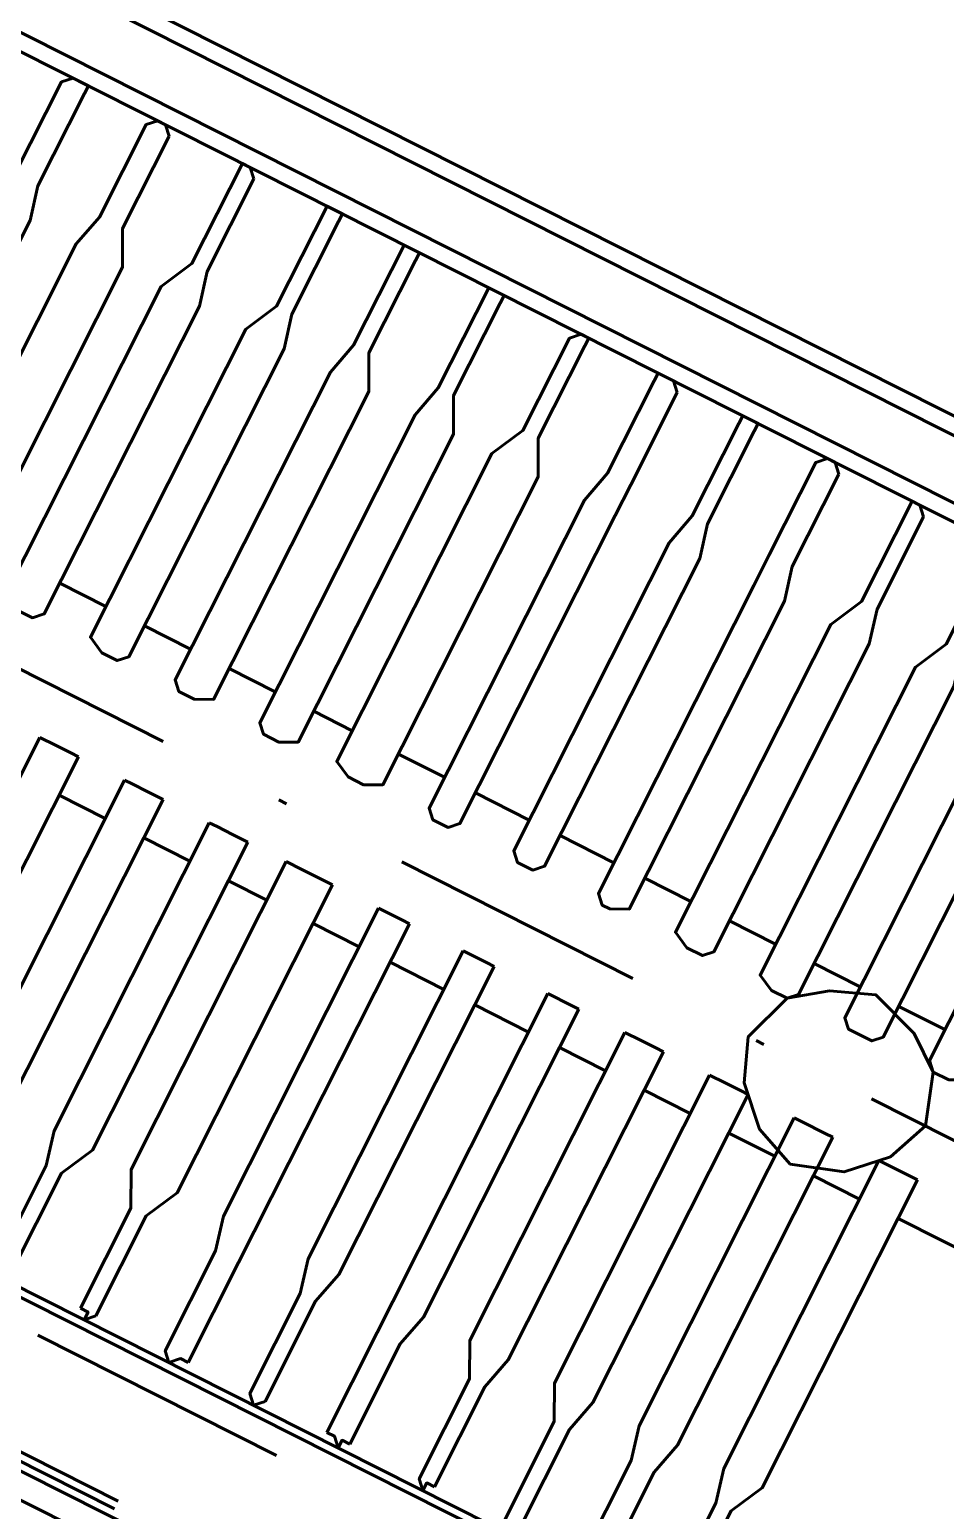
# Model space of a CAD drawing. Header units: metres. Extents: x 0 to 547597, y 0 to 1844684.
# Drawn here: x 543450.652 to 543451.091, y 1844575.956 to 1844576.666 of the extents above; entities that cross this region are included whole.
import ezdxf

# ---------------------------------------------------------------- set-up
doc = ezdxf.new("R2010")
doc.units = ezdxf.units.M
doc.layers.add('5_Thep', color=4, linetype='Continuous')
doc.layers.add('giai đoạn này', color=10, linetype='Continuous', lineweight=60)

# ---------------------------------------------------------------- blocks, each defined once
blk = doc.blocks.new('MBA220-MB')
at = {"color": 1}
for points in [[(-1541.59, -1264.68), (-1541.59, -1409.34)], [(-1541.59, -1264.68), (-1541.59, -1409.34)], [(-1587.05, -1446.53), (-1587.05, -1318.41)], [(-1847.43, -1417.6), (-1797.83, -1417.6), (-1781.3, -1409.34), (-1615.98, -1409.34), (-1611.85, -1417.6), (-1611.85, -1425.87), (-1615.98, -1430), (-1781.3, -1430), (-1797.83, -1425.87), (-1851.56, -1425.87), (-1851.56, -1417.6), (-1847.43, -1417.6)], [(-1847.43, -1417.6), (-1797.83, -1417.6), (-1781.3, -1409.34), (-1615.98, -1409.34), (-1611.85, -1417.6), (-1611.85, -1425.87), (-1615.98, -1430), (-1781.3, -1430), (-1797.83, -1425.87), (-1851.56, -1425.87), (-1851.56, -1417.6), (-1847.43, -1417.6)], [(-1326.68, -1417.6), (-1380.4, -1417.6), (-1396.94, -1409.34), (-1562.25, -1409.34)], [(-1562.25, -1430), (-1562.25, -1425.87), (-1562.25, -1417.6), (-1562.25, -1409.34)], [(-1326.68, -1417.6), (-1380.4, -1417.6), (-1396.94, -1409.34), (-1562.25, -1409.34)], [(-1562.25, -1430), (-1562.25, -1425.87), (-1562.25, -1417.6), (-1562.25, -1409.34)], [(-1859.83, -1417.6), (-1859.83, -2636.82), (-1851.56, -2636.82)], [(-1859.83, -1417.6), (-1859.83, -2636.82), (-1851.56, -2636.82)], [(-1851.56, -1417.6), (-1851.56, -2636.82)], [(-1851.56, -1417.6), (-1851.56, -2636.82)], [(-1541.59, -1467.2), (-1549.86, -1487.86), (-1566.39, -1504.39), (-1587.05, -1512.66), (-1611.85, -1504.39), (-1624.25, -1487.86), (-1632.51, -1467.2), (-1624.25, -1442.4), (-1611.85, -1425.87), (-1587.05, -1417.6), (-1566.39, -1425.87), (-1549.86, -1442.4), (-1541.59, -1467.2)], [(-1318.41, -2636.82), (-1322.54, -2636.82), (-1322.54, -1417.6)], [(-1318.41, -2636.82), (-1322.54, -2636.82), (-1322.54, -1417.6)], [(-1318.41, -1417.6), (-1318.41, -2636.82)], [(-1318.41, -1417.6), (-1318.41, -2636.82)], [(-1244.02, -1417.6), (-1244.02, -2636.82), (-1231.62, -2636.82)], [(-1244.02, -1417.6), (-1244.02, -2636.82), (-1231.62, -2636.82)], [(-1231.62, -1417.6), (-1231.62, -2636.82)], [(-1231.62, -1417.6), (-1231.62, -2636.82)], [(-1562.25, -1430), (-1396.94, -1430), (-1380.4, -1425.87), (-1326.68, -1425.87)], [(-1562.25, -1430), (-1396.94, -1430), (-1380.4, -1425.87), (-1326.68, -1425.87)], [(-1632.51, -1430), (-1632.51, -1454.8)], [(-1632.51, -1430), (-1632.51, -1454.8)], [(-1541.59, -1430), (-1541.59, -1454.8)], [(-1541.59, -1430), (-1541.59, -1454.8)], [(-1847.43, -1458.93), (-1797.83, -1458.93), (-1781.3, -1454.8), (-1615.98, -1454.8), (-1611.85, -1458.93), (-1611.85, -1471.33), (-1615.98, -1475.46), (-1781.3, -1475.46), (-1797.83, -1471.33), (-1851.56, -1471.33), (-1851.56, -1458.93), (-1847.43, -1458.93)], [(-1847.43, -1458.93), (-1797.83, -1458.93), (-1781.3, -1454.8), (-1615.98, -1454.8), (-1611.85, -1458.93), (-1611.85, -1471.33), (-1615.98, -1475.46), (-1781.3, -1475.46), (-1797.83, -1471.33), (-1851.56, -1471.33), (-1851.56, -1458.93), (-1847.43, -1458.93)], [(-1326.68, -1458.93), (-1380.4, -1458.93), (-1396.94, -1454.8), (-1562.25, -1454.8)], [(-1562.25, -1475.46), (-1562.25, -1471.33), (-1562.25, -1458.93), (-1562.25, -1454.8)], [(-1326.68, -1458.93), (-1380.4, -1458.93), (-1396.94, -1454.8), (-1562.25, -1454.8)], [(-1562.25, -1475.46), (-1562.25, -1471.33), (-1562.25, -1458.93), (-1562.25, -1454.8)], [(-1632.51, -1475.46), (-1632.51, -1500.26)], [(-1632.51, -1475.46), (-1632.51, -1500.26)], [(-1562.25, -1475.46), (-1396.94, -1475.46), (-1380.4, -1471.33), (-1326.68, -1471.33)], [(-1562.25, -1475.46), (-1396.94, -1475.46), (-1380.4, -1471.33), (-1326.68, -1471.33)], [(-1541.59, -1475.46), (-1541.59, -1500.26)], [(-1541.59, -1475.46), (-1541.59, -1500.26)], [(-1888.76, -2574.83), (-1888.76, -1479.6), (-1897.02, -1479.6), (-1897.02, -2574.83), (-1888.76, -2574.83)], [(-1847.43, -1504.39), (-1797.83, -1504.39), (-1781.3, -1500.26), (-1615.98, -1500.26), (-1611.85, -1504.39), (-1611.85, -1512.66), (-1615.98, -1520.92), (-1781.3, -1520.92), (-1797.83, -1512.66), (-1851.56, -1512.66), (-1851.56, -1504.39), (-1847.43, -1504.39)], [(-1847.43, -1504.39), (-1797.83, -1504.39), (-1781.3, -1500.26), (-1615.98, -1500.26), (-1611.85, -1504.39), (-1611.85, -1512.66), (-1615.98, -1520.92), (-1781.3, -1520.92), (-1797.83, -1512.66), (-1851.56, -1512.66), (-1851.56, -1504.39), (-1847.43, -1504.39)], [(-1587.05, -1508.53), (-1587.05, -1504.39)], [(-1326.68, -1504.39), (-1380.4, -1504.39), (-1396.94, -1500.26), (-1562.25, -1500.26)], [(-1562.25, -1520.92), (-1562.25, -1512.66), (-1562.25, -1504.39), (-1562.25, -1500.26)], [(-1326.68, -1504.39), (-1380.4, -1504.39), (-1396.94, -1500.26), (-1562.25, -1500.26)], [(-1562.25, -1520.92), (-1562.25, -1512.66), (-1562.25, -1504.39), (-1562.25, -1500.26)], [(-1562.25, -1520.92), (-1396.94, -1520.92), (-1380.4, -1512.66), (-1326.68, -1512.66)], [(-1562.25, -1520.92), (-1396.94, -1520.92), (-1380.4, -1512.66), (-1326.68, -1512.66)], [(-1632.51, -1520.92), (-1632.51, -1545.72)], [(-1632.51, -1520.92), (-1632.51, -1545.72)], [(-1541.59, -1520.92), (-1541.59, -1545.72)], [(-1541.59, -1520.92), (-1541.59, -1545.72)], [(-1847.43, -1549.86), (-1797.83, -1549.86), (-1781.3, -1545.72), (-1615.98, -1545.72), (-1611.85, -1549.86), (-1611.85, -1558.12), (-1615.98, -1566.39), (-1781.3, -1566.39), (-1797.83, -1558.12), (-1851.56, -1558.12), (-1851.56, -1553.99), (-1847.43, -1549.86)], [(-1847.43, -1549.86), (-1797.83, -1549.86), (-1781.3, -1545.72), (-1615.98, -1545.72), (-1611.85, -1549.86), (-1611.85, -1558.12), (-1615.98, -1566.39), (-1781.3, -1566.39), (-1797.83, -1558.12), (-1851.56, -1558.12), (-1851.56, -1553.99), (-1847.43, -1549.86)], [(-1326.68, -1549.86), (-1380.4, -1549.86), (-1396.94, -1545.72), (-1562.25, -1545.72)], [(-1562.25, -1566.39), (-1562.25, -1558.12), (-1562.25, -1549.86), (-1562.25, -1545.72)], [(-1326.68, -1549.86), (-1380.4, -1549.86), (-1396.94, -1545.72), (-1562.25, -1545.72)], [(-1562.25, -1566.39), (-1562.25, -1558.12), (-1562.25, -1549.86), (-1562.25, -1545.72)], [(-1326.68, -1549.86), (-1326.68, -1553.99), (-1322.54, -1553.99), (-1326.68, -1558.12), (-1326.68, -1558.12)], [(-1326.68, -1549.86), (-1326.68, -1553.99), (-1322.54, -1553.99), (-1326.68, -1558.12), (-1326.68, -1558.12)], [(-1562.25, -1566.39), (-1396.94, -1566.39), (-1380.4, -1558.12), (-1326.68, -1558.12)], [(-1562.25, -1566.39), (-1396.94, -1566.39), (-1380.4, -1558.12), (-1326.68, -1558.12)], [(-1632.51, -1566.39), (-1632.51, -1591.18)], [(-1632.51, -1566.39), (-1632.51, -1591.18)], [(-1541.59, -1566.39), (-1541.59, -1591.18)], [(-1541.59, -1566.39), (-1541.59, -1591.18)], [(-1587.05, -1698.64), (-1587.05, -1574.65)], [(-1847.43, -1595.32), (-1797.83, -1595.32), (-1781.3, -1591.18), (-1615.98, -1591.18), (-1611.85, -1599.45), (-1611.85, -1603.58), (-1615.98, -1607.72), (-1781.3, -1607.72), (-1797.83, -1607.72), (-1847.43, -1607.72), (-1851.56, -1603.58), (-1851.56, -1599.45), (-1847.43, -1595.32)], [(-1847.43, -1595.32), (-1797.83, -1595.32), (-1781.3, -1591.18), (-1615.98, -1591.18), (-1611.85, -1599.45), (-1611.85, -1603.58), (-1615.98, -1607.72), (-1781.3, -1607.72), (-1797.83, -1607.72), (-1847.43, -1607.72), (-1851.56, -1603.58), (-1851.56, -1599.45), (-1847.43, -1595.32)], [(-1326.68, -1595.32), (-1380.4, -1595.32), (-1396.94, -1591.18), (-1562.25, -1591.18)], [(-1562.25, -1607.72), (-1562.25, -1603.58), (-1562.25, -1599.45), (-1562.25, -1591.18)], [(-1326.68, -1595.32), (-1380.4, -1595.32), (-1396.94, -1591.18), (-1562.25, -1591.18)], [(-1562.25, -1607.72), (-1562.25, -1603.58), (-1562.25, -1599.45), (-1562.25, -1591.18)], [(-1326.68, -1595.32), (-1326.68, -1599.45), (-1322.54, -1599.45), (-1326.68, -1603.58), (-1326.68, -1607.72)], [(-1326.68, -1595.32), (-1326.68, -1599.45), (-1322.54, -1599.45), (-1326.68, -1603.58), (-1326.68, -1607.72)], [(-1632.51, -1607.72), (-1632.51, -1636.65)], [(-1632.51, -1607.72), (-1632.51, -1636.65)], [(-1562.25, -1607.72), (-1396.94, -1607.72), (-1380.4, -1607.72), (-1326.68, -1607.72)], [(-1562.25, -1607.72), (-1396.94, -1607.72), (-1380.4, -1607.72), (-1326.68, -1607.72)], [(-1541.59, -1607.72), (-1541.59, -1636.65)], [(-1541.59, -1607.72), (-1541.59, -1636.65)], [(-1306.01, -1624.25), (-1306.01, -1752.37)], [(-1847.43, -1640.78), (-1797.83, -1640.78), (-1781.3, -1636.65), (-1615.98, -1636.65), (-1611.85, -1640.78), (-1611.85, -1649.05), (-1615.98, -1653.18), (-1781.3, -1653.18), (-1797.83, -1649.05), (-1847.43, -1649.05), (-1851.56, -1649.05), (-1851.56, -1640.78), (-1847.43, -1640.78)], [(-1847.43, -1640.78), (-1797.83, -1640.78), (-1781.3, -1636.65), (-1615.98, -1636.65), (-1611.85, -1640.78), (-1611.85, -1649.05), (-1615.98, -1653.18), (-1781.3, -1653.18), (-1797.83, -1649.05), (-1847.43, -1649.05), (-1851.56, -1649.05), (-1851.56, -1640.78), (-1847.43, -1640.78)], [(-1326.68, -1640.78), (-1380.4, -1640.78), (-1396.94, -1636.65), (-1562.25, -1636.65)], [(-1562.25, -1653.18), (-1562.25, -1649.05), (-1562.25, -1640.78), (-1562.25, -1636.65)], [(-1326.68, -1640.78), (-1326.68, -1640.78), (-1322.54, -1644.91), (-1326.68, -1649.05), (-1326.68, -1649.05)], [(-1632.51, -1653.18), (-1632.51, -1682.11)], [(-1632.51, -1653.18), (-1632.51, -1682.11)], [(-1562.25, -1653.18), (-1396.94, -1653.18), (-1380.4, -1649.05), (-1326.68, -1649.05)], [(-1541.59, -1653.18), (-1541.59, -1682.11)], [(-1541.59, -1653.18), (-1541.59, -1682.11)], [(-1847.43, -1682.11), (-1797.83, -1682.11), (-1781.3, -1682.11), (-1615.98, -1682.11), (-1611.85, -1686.24), (-1611.85, -1694.51), (-1615.98, -1698.64), (-1781.3, -1698.64), (-1797.83, -1694.51), (-1847.43, -1694.51), (-1851.56, -1694.51), (-1851.56, -1686.24), (-1847.43, -1682.11)], [(-1847.43, -1682.11), (-1797.83, -1682.11), (-1781.3, -1682.11), (-1615.98, -1682.11), (-1611.85, -1686.24), (-1611.85, -1694.51), (-1615.98, -1698.64), (-1781.3, -1698.64), (-1797.83, -1694.51), (-1847.43, -1694.51), (-1851.56, -1694.51), (-1851.56, -1686.24), (-1847.43, -1682.11)], [(-1326.68, -1682.11), (-1380.4, -1682.11), (-1396.94, -1682.11), (-1562.25, -1682.11)], [(-1562.25, -1698.64), (-1562.25, -1694.51), (-1562.25, -1686.24), (-1562.25, -1682.11)], [(-1326.68, -1682.11), (-1380.4, -1682.11), (-1396.94, -1682.11), (-1562.25, -1682.11)], [(-1562.25, -1698.64), (-1562.25, -1694.51), (-1562.25, -1686.24), (-1562.25, -1682.11)], [(-1326.68, -1682.11), (-1326.68, -1686.24), (-1322.54, -1690.38), (-1326.68, -1694.51), (-1326.68, -1694.51)], [(-1326.68, -1682.11), (-1326.68, -1686.24), (-1322.54, -1690.38), (-1326.68, -1694.51), (-1326.68, -1694.51)], [(-1252.28, -1682.11), (-1252.28, -1810.23)], [(-1248.15, -1682.11), (-1248.15, -1810.23)], [(-1562.25, -1698.64), (-1396.94, -1698.64), (-1380.4, -1694.51), (-1326.68, -1694.51)], [(-1562.25, -1698.64), (-1396.94, -1698.64), (-1380.4, -1694.51), (-1326.68, -1694.51)], [(-1632.51, -1698.64), (-1632.51, -1723.44)], [(-1632.51, -1698.64), (-1632.51, -1723.44)], [(-1541.59, -1698.64), (-1541.59, -1723.44)], [(-1541.59, -1698.64), (-1541.59, -1723.44)], [(-1847.43, -1731.71), (-1797.83, -1731.71), (-1781.3, -1723.44), (-1615.98, -1723.44), (-1611.85, -1731.71), (-1611.85, -1739.97), (-1615.98, -1748.24), (-1781.3, -1748.24), (-1797.83, -1739.97), (-1847.43, -1739.97), (-1851.56, -1735.84), (-1851.56, -1731.71), (-1847.43, -1731.71)], [(-1847.43, -1731.71), (-1797.83, -1731.71), (-1781.3, -1723.44), (-1615.98, -1723.44), (-1611.85, -1731.71), (-1611.85, -1739.97), (-1615.98, -1748.24), (-1781.3, -1748.24), (-1797.83, -1739.97), (-1847.43, -1739.97), (-1851.56, -1735.84), (-1851.56, -1731.71), (-1847.43, -1731.71)], [(-1326.68, -1731.71), (-1380.4, -1731.71), (-1396.94, -1723.44), (-1562.25, -1723.44)], [(-1562.25, -1748.24), (-1562.25, -1739.97), (-1562.25, -1731.71), (-1562.25, -1723.44)], [(-1326.68, -1731.71), (-1380.4, -1731.71), (-1396.94, -1723.44), (-1562.25, -1723.44)], [(-1562.25, -1748.24), (-1562.25, -1739.97), (-1562.25, -1731.71), (-1562.25, -1723.44)], [(-1326.68, -1731.71), (-1326.68, -1731.71), (-1322.54, -1735.84), (-1326.68, -1735.84), (-1326.68, -1739.97)], [(-1326.68, -1731.71), (-1326.68, -1731.71), (-1322.54, -1735.84), (-1326.68, -1735.84), (-1326.68, -1739.97)], [(-1562.25, -1748.24), (-1396.94, -1748.24), (-1380.4, -1739.97), (-1326.68, -1739.97)], [(-1562.25, -1748.24), (-1396.94, -1748.24), (-1380.4, -1739.97), (-1326.68, -1739.97)], [(-1632.51, -1748.24), (-1632.51, -1768.9)], [(-1632.51, -1748.24), (-1632.51, -1768.9)], [(-1541.59, -1748.24), (-1541.59, -1768.9)], [(-1541.59, -1748.24), (-1541.59, -1768.9)], [(-1587.05, -1764.77), (-1587.05, -1760.64)], [(-1847.43, -1777.17), (-1797.83, -1777.17), (-1781.3, -1768.9), (-1615.98, -1768.9), (-1611.85, -1777.17), (-1611.85, -1785.43), (-1615.98, -1789.57), (-1781.3, -1789.57), (-1797.83, -1785.43), (-1851.56, -1785.43), (-1851.56, -1777.17), (-1847.43, -1777.17)], [(-1847.43, -1777.17), (-1797.83, -1777.17), (-1781.3, -1768.9), (-1615.98, -1768.9), (-1611.85, -1777.17), (-1611.85, -1785.43), (-1615.98, -1789.57), (-1781.3, -1789.57), (-1797.83, -1785.43), (-1851.56, -1785.43), (-1851.56, -1777.17), (-1847.43, -1777.17)], [(-1326.68, -1777.17), (-1380.4, -1777.17), (-1396.94, -1768.9), (-1562.25, -1768.9)], [(-1562.25, -1789.57), (-1562.25, -1785.43), (-1562.25, -1777.17), (-1562.25, -1768.9)], [(-1326.68, -1777.17), (-1380.4, -1777.17), (-1396.94, -1768.9), (-1562.25, -1768.9)], [(-1562.25, -1789.57), (-1562.25, -1785.43), (-1562.25, -1777.17), (-1562.25, -1768.9)], [(-1562.25, -1789.57), (-1396.94, -1789.57), (-1380.4, -1785.43), (-1326.68, -1785.43)], [(-1562.25, -1789.57), (-1396.94, -1789.57), (-1380.4, -1785.43), (-1326.68, -1785.43)], [(-1632.51, -1789.57), (-1632.51, -1814.36)], [(-1632.51, -1789.57), (-1632.51, -1814.36)], [(-1541.59, -1789.57), (-1541.59, -1814.36)], [(-1541.59, -1789.57), (-1541.59, -1814.36)], [(-1847.43, -1822.63), (-1797.83, -1822.63), (-1781.3, -1814.36), (-1615.98, -1814.36), (-1611.85, -1822.63), (-1611.85, -1830.9), (-1615.98, -1835.03), (-1781.3, -1835.03), (-1797.83, -1830.9), (-1851.56, -1830.9), (-1851.56, -1822.63), (-1847.43, -1822.63)], [(-1847.43, -1822.63), (-1797.83, -1822.63), (-1781.3, -1814.36), (-1615.98, -1814.36), (-1611.85, -1822.63), (-1611.85, -1830.9), (-1615.98, -1835.03), (-1781.3, -1835.03), (-1797.83, -1830.9), (-1851.56, -1830.9), (-1851.56, -1822.63), (-1847.43, -1822.63)], [(-1326.68, -1822.63), (-1380.4, -1822.63), (-1396.94, -1814.36), (-1562.25, -1814.36)], [(-1562.25, -1835.03), (-1562.25, -1830.9), (-1562.25, -1822.63), (-1562.25, -1814.36)], [(-1326.68, -1822.63), (-1380.4, -1822.63), (-1396.94, -1814.36), (-1562.25, -1814.36)], [(-1562.25, -1835.03), (-1562.25, -1830.9), (-1562.25, -1822.63), (-1562.25, -1814.36)], [(-1587.05, -1954.88), (-1587.05, -1826.76)], [(-1562.25, -1835.03), (-1396.94, -1835.03), (-1380.4, -1830.9), (-1326.68, -1830.9)], [(-1562.25, -1835.03), (-1396.94, -1835.03), (-1380.4, -1830.9), (-1326.68, -1830.9)], [(-1632.51, -1835.03), (-1632.51, -1859.83)], [(-1632.51, -1835.03), (-1632.51, -1859.83)], [(-1541.59, -1835.03), (-1541.59, -1859.83)], [(-1541.59, -1835.03), (-1541.59, -1859.83)], [(-1847.43, -1863.96), (-1797.83, -1863.96), (-1781.3, -1859.83), (-1615.98, -1859.83), (-1611.85, -1863.96), (-1611.85, -1872.23), (-1615.98, -1880.49), (-1781.3, -1880.49), (-1797.83, -1872.23), (-1851.56, -1872.23), (-1851.56, -1863.96), (-1847.43, -1863.96)], [(-1847.43, -1863.96), (-1797.83, -1863.96), (-1781.3, -1859.83), (-1615.98, -1859.83), (-1611.85, -1863.96), (-1611.85, -1872.23), (-1615.98, -1880.49), (-1781.3, -1880.49), (-1797.83, -1872.23), (-1851.56, -1872.23), (-1851.56, -1863.96), (-1847.43, -1863.96)], [(-1326.68, -1863.96), (-1380.4, -1863.96), (-1396.94, -1859.83), (-1562.25, -1859.83)], [(-1562.25, -1880.49), (-1562.25, -1872.23), (-1562.25, -1863.96), (-1562.25, -1859.83)], [(-1326.68, -1863.96), (-1380.4, -1863.96), (-1396.94, -1859.83), (-1562.25, -1859.83)], [(-1562.25, -1880.49), (-1562.25, -1872.23), (-1562.25, -1863.96), (-1562.25, -1859.83)], [(-1562.25, -1880.49), (-1396.94, -1880.49), (-1380.4, -1872.23), (-1326.68, -1872.23)], [(-1562.25, -1880.49), (-1396.94, -1880.49), (-1380.4, -1872.23), (-1326.68, -1872.23)], [(-1632.51, -1880.49), (-1632.51, -1905.29)], [(-1632.51, -1880.49), (-1632.51, -1905.29)], [(-1847.43, -1909.42), (-1797.83, -1909.42), (-1781.3, -1905.29), (-1615.98, -1905.29), (-1611.85, -1909.42), (-1611.85, -1917.69), (-1615.98, -1925.95), (-1781.3, -1925.95), (-1797.83, -1917.69), (-1851.56, -1917.69), (-1851.56, -1913.55), (-1847.43, -1909.42)], [(-1847.43, -1909.42), (-1797.83, -1909.42), (-1781.3, -1905.29), (-1615.98, -1905.29), (-1611.85, -1909.42), (-1611.85, -1917.69), (-1615.98, -1925.95), (-1781.3, -1925.95), (-1797.83, -1917.69), (-1851.56, -1917.69), (-1851.56, -1913.55), (-1847.43, -1909.42)], [(-1847.43, -1954.88), (-1797.83, -1954.88), (-1781.3, -1946.62), (-1615.98, -1946.62), (-1611.85, -1959.02), (-1611.85, -1963.15), (-1615.98, -1971.42), (-1781.3, -1971.42), (-1797.83, -1967.28), (-1847.43, -1967.28), (-1851.56, -1963.15), (-1851.56, -1959.02), (-1847.43, -1954.88)], [(-1847.43, -1954.88), (-1797.83, -1954.88), (-1781.3, -1946.62), (-1615.98, -1946.62), (-1611.85, -1959.02), (-1611.85, -1963.15), (-1615.98, -1971.42), (-1781.3, -1971.42), (-1797.83, -1967.28), (-1847.43, -1967.28), (-1851.56, -1963.15), (-1851.56, -1959.02), (-1847.43, -1954.88)], [(-1847.43, -2000.35), (-1797.83, -2000.35), (-1781.3, -1996.21), (-1615.98, -1996.21), (-1611.85, -2000.35), (-1611.85, -2008.61), (-1615.98, -2012.75), (-1781.3, -2012.75), (-1797.83, -2012.75), (-1847.43, -2012.75), (-1851.56, -2008.61), (-1851.56, -2000.35), (-1847.43, -2000.35)], [(-1847.43, -2000.35), (-1797.83, -2000.35), (-1781.3, -1996.21), (-1615.98, -1996.21), (-1611.85, -2000.35), (-1611.85, -2008.61), (-1615.98, -2012.75), (-1781.3, -2012.75), (-1797.83, -2012.75), (-1847.43, -2012.75), (-1851.56, -2008.61), (-1851.56, -2000.35), (-1847.43, -2000.35)]]:
    blk.add_lwpolyline(points, dxfattribs=at)
blk = doc.blocks.new('mb moiTQK')
at = {"layer": 'giai đoạn này', "color": 1, "linetype": 'ByBlock', "ltscale": 5, "xscale": 0.001, "yscale": 0.001, "zscale": 0.001}
blk.add_blockref('MBA220-MB', (-88.05166, -82.51016), dxfattribs=at)
blk = doc.blocks.new('ACAD-DinhViTuyenDz220kV')
blk.add_circle((543470.18793, 1844560.06958), 117.55145)
at = {"layer": '5_Thep', "rotation": 243.2403583287449}
blk.add_blockref('mb moiTQK', (543485.661, 1844458.313), dxfattribs=at)

msp = doc.modelspace()

# ---------------------------------------------------------------- block references
msp.add_blockref('ACAD-DinhViTuyenDz220kV', (0, 0))

doc.saveas('drawing.dxf')
